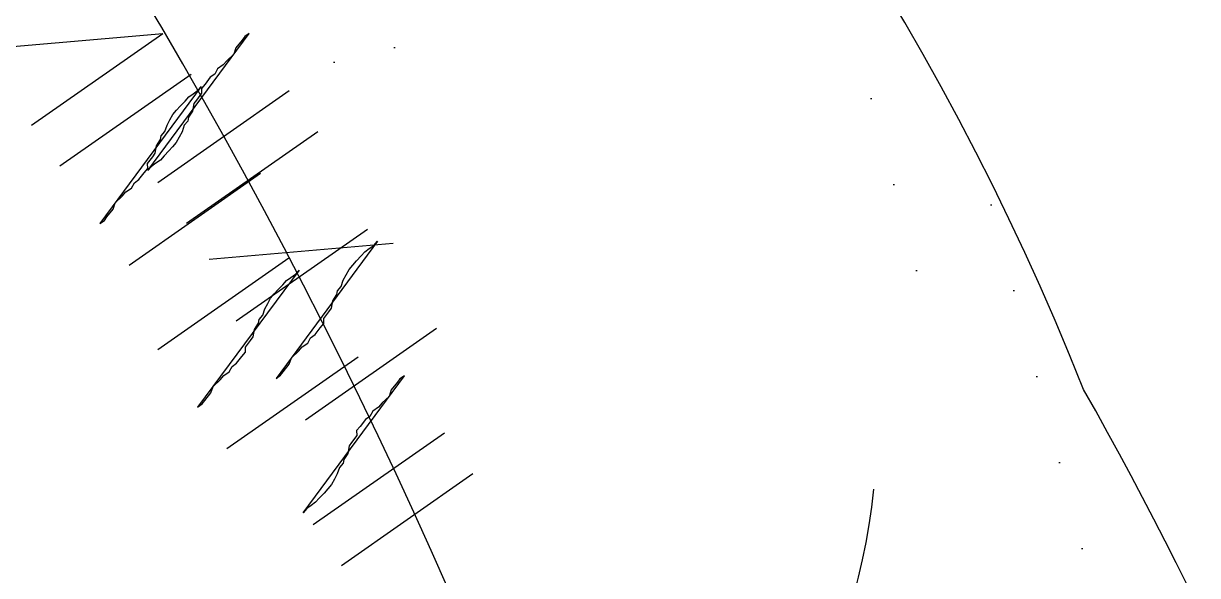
# Model space of a CAD drawing. Extents: x 94328 to 153134, y 57446 to 99026.
# Drawn here: x 115872.2 to 116019.7, y 78711.8 to 78781.2 of the extents above; entities that cross this region are included whole.
import ezdxf

# ---------------------------------------------------------------- set-up
doc = ezdxf.new("R2010")
doc.units = 0
doc.header["$LTSCALE"] = 1000
doc.header["$MEASUREMENT"] = 0
doc.layers.add('家具', color=44, linetype='CONTINUOUS')

# ---------------------------------------------------------------- blocks, each defined once
blk = doc.blocks.new('A$C6CBF3060')
at = {"layer": '家具'}
h = blk.add_hatch(dxfattribs=at)
h.set_pattern_fill('DOTS', color=8, scale=335.2800000195158, angle=-90.00000000000001, style=0)
h.set_pattern_definition([(270, (30849.11753504153, -17862.99907829171), (20.95500000121973, -10.47750000060987), [0, -20.95500000121974])])
edge = h.paths.add_edge_path()
edge.add_spline(control_points=[(3620.032944355196, 1020.167978249578), (3621.856950601301, 1029.223950294458), (3623.640356767137, 1038.254456721312), (3629.075648781851, 1066.661334569191), (3632.509525532267, 1085.952194047979), (3638.452392537998, 1124.35439882104), (3640.907859724044, 1143.394177388276), (3645.504487169259, 1187.965857300234), (3647.380020918004, 1213.570567535007), (3652.138734003369, 1291.274453085276), (3654.163834771207, 1344.379333391011), (3661.075878760414, 1425.081640880471), (3664.018153472578, 1452.133973591473), (3670.094233668715, 1492.753120009336), (3672.397098293724, 1506.299475706379), (3677.679535390045, 1533.370511049969), (3680.683231559953, 1546.95785375061), (3688.042565591692, 1576.433232332645), (3692.477545640613, 1592.158136530725), (3700.184732509224, 1618.288209221257), (3703.394472055632, 1628.838867633007), (3706.570199849586, 1639.277341819994)], knot_values=[0.007594318894714291, 0.007594318894714291, 0.007594318894714291, 0.007594318894714291, 1.009331685129112, 1.009331685129112, 3.166903830014817, 3.166903830014817, 5.324475974900523, 5.324475974900523, 8.146713981276132, 8.146713981276132, 13.78698518195698, 13.78698518195698, 16.6071207822974, 16.6071207822974, 18.01718858246761, 18.01718858246761, 19.42725638263783, 19.42725638263783, 21.11840045899928, 21.11840045899928, 22.2881602581128, 22.2881602581128, 22.2881602581128, 22.2881602581128], degree=3, periodic=0)
edge.add_ellipse((1789.99904669042, 2201.081587384349), major_axis=(1412.244489359956, 1412.244489359956), ratio=0.9999999999999818, start_angle=-61.33743676422674, end_angle=-48.55714826964773)
edge.add_ellipse((1789.99904669042, 1953.25083809936), major_axis=(1412.24448935993, -1412.24448935993), ratio=0.9999999999999885, start_angle=48.5571482696466, end_angle=61.33743676426361)
edge.add_spline(control_points=[(3706.570199849455, 2515.055083664098), (3703.394472055566, 2525.493557850958), (3700.184732509093, 2536.044216262839), (3692.477545640737, 2562.174288952727), (3688.042565592012, 2577.899193150166), (3680.683231560659, 2607.374571730539), (3677.679535390882, 2620.961914430154), (3672.397098294947, 2648.032949771052), (3670.094233670054, 2661.579305466817), (3664.018153474113, 2702.198451881093), (3661.075878761818, 2729.250784589662), (3655.986670472266, 2788.670379265524), (3654.145087228251, 2820.934697647885), (3652.42359686167, 2852.807937005808)], knot_values=[0.007594318904541566, 0.007594318904541566, 0.007594318904541566, 0.007594318904541566, 1.177354118008585, 1.177354118008585, 2.868498194319651, 2.868498194319651, 4.278565994361959, 4.278565994361959, 5.688633794404266, 5.688633794404266, 8.508769394488882, 8.508769394488882, 11.91787256770212, 11.91787256770212, 11.91787256770212, 11.91787256770212], degree=3, periodic=0)
edge.add_ellipse((3646.657623284387, 2875.236412280854), major_axis=(16.37502602226822, 16.37502602226821), ratio=0.9999999999995666, start_angle=225.8035234418923, end_angle=239.417541532368, ccw=False)
edge.add_ellipse((3511.087514728119, 3239.193560838379), major_axis=(290.1065513937293, 290.1065513937293), ratio=0.9999999999994232, start_angle=234.5429178462428, end_angle=244.3434878472222, ccw=False)
edge.add_ellipse((4291.384683319397, 2715.78940374251), major_axis=(510.6161812649055, -510.6161812649058), ratio=0.9999999999999988, start_angle=215.5301837112753, end_angle=236.2784491778619)
edge.add_ellipse((8058.381468311782, 2243.98490320702), major_axis=(3173.045961291781, -3173.045961291782), ratio=1, start_angle=220.7753203818918, end_angle=231.6420249032678)
edge.add_ellipse((4599.337569821713, 1341.637200631933), major_axis=(756.0877006785541, 756.0877006785539), ratio=0.9999999999999949, start_angle=113.9930274311128, end_angle=139.4777875760855)
edge.add_ellipse((3519.680850986653, 1232.139841819859), major_axis=(20.77520892349397, -20.77520892349398), ratio=0.999999999999889, start_angle=29.349690518414718, end_angle=107.31395154978779, ccw=False)
edge.add_ellipse((3261.400831811123, 1475.541992198378), major_axis=(269.5263520561113, -269.5263520561115), ratio=0.9999999999999978, start_angle=326.06965526290503, end_angle=363.74867896470926, ccw=False)
edge.add_ellipse((2985.936513544038, 1255.583835869416), major_axis=(269.5447157602681, 269.5447157602681), ratio=0.9999999999729833, start_angle=289.4364312615882, end_angle=291.1525348597326, ccw=False)
edge.add_ellipse((3270.637057203829, -411.6684627259383), major_axis=(1063.437138938921, 1063.437138938921), ratio=0.9999999999999937, start_angle=35.30528515153998, end_angle=42.74492259143477, ccw=False)
edge.add_ellipse((3474.324288661912, 860.0126218386868), major_axis=(153.1024992137935, -153.1024992137935), ratio=0.999999999999859, start_angle=92.70420918075928, end_angle=121.7648417998393, ccw=False)
edge = h.paths.add_edge_path()
edge.add_ellipse((3560.315809361586, 903.7363475695056), major_axis=(59.62128638761727, 59.62128638761727), ratio=0.9999999999999157, start_angle=248.1334738211491, end_angle=277.7178630449272)
edge.add_ellipse((3511.524035592221, 931.7299106341088), major_axis=(99.19644208316629, 99.19644208316625), ratio=0.9999999999997502, start_angle=-79.30676778778508, end_angle=-64.31921627686972)
edge.add_ellipse((3386.72601415019, 2442.541419907149), major_axis=(1116.038544759257, -1116.038544759258), ratio=0.9999999999999984, start_angle=303.32411686118166, end_angle=324.37804893725087, ccw=False)
edge.add_spline(control_points=[(3067.313977831232, 896.8829783906913), (3067.116512627828, 894.6964287364499), (3066.26218761129, 885.1096334103167), (3065.674442368967, 875.0971932240427), (3064.819310103077, 865.6985716819399)], knot_values=[0, 0, 0, 0, 0.2418033642713523, 1.052830296575082, 1.052830296575082, 1.052830296575082, 1.052830296575082], degree=3, periodic=0)
edge.add_ellipse((3026.907071228037, 868.9988679855887), major_axis=(26.90938323527025, 26.90938323527025), ratio=0.9999999999999187, start_angle=238.7767705824798, end_angle=310.27284356007203, ccw=False)
edge.add_ellipse((3357.089655062053, 4875.541364723143), major_axis=(2868.190797183439, -2868.19079718344), ratio=0.999999999999999, start_angle=310.4593117003497, end_angle=318.3404531218047)
edge = h.paths.add_edge_path()
edge.add_ellipse((3560.315809361266, 3250.596077914459), major_axis=(59.62128638763784, -59.62128638763787), ratio=0.9999999999995934, start_angle=82.28213695507955, end_angle=111.8665261788591)
edge.add_ellipse((3357.089655062751, -721.208939239179), major_axis=(2868.190797183605, 2868.190797183604), ratio=0.9999999999999925, start_angle=41.65954687821016, end_angle=49.54410408661445)
edge.add_ellipse((3026.730802552287, 3285.298579970644), major_axis=(26.90938323526915, -26.90938323526915), ratio=0.9999999999999033, start_angle=49.98346972011012, end_angle=121.3236457343994, ccw=False)
edge.add_spline(control_points=[(3064.642559511616, 3288.604407622486), (3064.979431703308, 3284.907876167901), (3065.254021153691, 3281.472108143695), (3065.500446844075, 3278.209911560098)], knot_values=[0, 0, 0, 0, 0.3189857557440551, 0.3189857557440551, 0.3189857557440551, 0.3189857557440551], degree=3, periodic=0)
edge.add_ellipse((3494.988468096315, -267.6566824607653), major_axis=(2525.631590611771, -2525.631590611772), ratio=0.9999999999999991, start_angle=132.8754075785099, end_angle=141.9062269296692, ccw=False)
edge = h.paths.add_edge_path()
edge.add_ellipse((3346.428693505171, 2814.744027245259), major_axis=(221.1621733483969, -221.1621733483971), ratio=0.9999999999999994, start_angle=219.8560000035077, end_angle=290.9319768433341)
edge.add_ellipse((3437.151632962174, 2555.301954592251), major_axis=(155.4479335070494, -155.4479335070496), ratio=0.9999999999999929, start_angle=231.8281592482279, end_angle=294.8810682384705)
edge.add_ellipse((2813.700149012111, 2180.201737340405), major_axis=(405.3237387993505, 405.3237387993504), ratio=0.9999999999999992, start_angle=285.52623263396157, end_angle=332.11357467867344, ccw=False)
edge.add_ellipse((3523.712787324905, 1599.059105694443), major_axis=(258.8230775298201, 258.82307752982), ratio=0.9999999999999818, start_angle=80.19826500577827, end_angle=130.5062586859865)
edge.add_ellipse((3249.266929159778, 1365.594833926676), major_axis=(196.0891473908119, -196.0891473908119), ratio=0.9999999999999981, start_angle=154.0384846775883, end_angle=216.6923729745889)
edge.add_ellipse((3335.197817287255, 909.3636444261319), major_axis=(433.6778078787909, 433.6778078787906), ratio=0.999999999999949, start_angle=80.98112304628877, end_angle=109.8781780001218)
edge.add_ellipse((18467.36806691358, 2025.981614987111), major_axis=(11109.2260467442, 11109.22604674419), ratio=0.9999999999995928, start_angle=138.1241672681158, end_angle=138.7143909774701)
edge.add_spline(control_points=[(2789.552410904224, 1008.188427614892), (2796.579734544641, 1007.746763104577), (2803.725178327077, 1007.646570336328), (2811.231307050359, 1007.927036234807)], knot_values=[2.293510373809953, 2.293510373809953, 2.293510373809953, 2.293510373809953, 2.979732802934619, 2.979732802934619, 2.979732802934619, 2.979732802934619], degree=3, periodic=0)
edge.add_spline(control_points=[(2811.231307050359, 1007.927036234807), (2815.450479755054, 1008.084685284808), (2826.805456678361, 1008.812973134682), (2842.780722635296, 1010.871307693131), (2839.120250166125, 1024.618026985154), (2842.859477051599, 1028.393799632864), (2845.636094539273, 1029.971073038905)], knot_values=[2.979732802934619, 2.979732802934619, 2.979732802934619, 2.979732802934619, 3.36545639614831, 3.990521829336836, 4.278466320926378, 4.605763273049225, 4.605763273049225, 4.605763273049225, 4.605763273049225], degree=3, periodic=0)
edge.add_spline(control_points=[(2845.636094539273, 1029.971073038905), (2848.422474729079, 1031.553892203377), (2852.001820499405, 1032.702305534669), (2855.58116626992, 1033.850718865961)], knot_values=[4.605763273049225, 4.605763273049225, 4.605763273049225, 4.605763273049225, 4.934211014792284, 4.934211014792284, 4.934211014792284, 4.934211014792284], degree=3, periodic=0)
edge.add_ellipse((3270.637057203829, -411.6684627259383), major_axis=(1063.437138939227, 1063.437138939227), ratio=0.9999999999998375, start_angle=52.795632896919415, end_angle=61.02050574382298, ccw=False)
edge.add_ellipse((3199.316362891543, 1348.14039130005), major_axis=(212.5834902189315, 212.5834902189315), ratio=0.9999999999999212, start_angle=165.6335501199894, end_angle=198.8130742464472, ccw=False)
edge.add_ellipse((3199.413119119788, 1029.520550322999), major_axis=(217.1797520411045, -217.1797520411046), ratio=0.9999999999998674, start_angle=151.0252170128921, end_angle=192.4102655699839, ccw=False)
edge.add_ellipse((3551.448439235653, 1156.134686465819), major_axis=(331.0872910150433, -331.0872910150434), ratio=0.9999999999999813, start_angle=177.8463850309959, end_angle=203.8962665094932, ccw=False)
edge.add_ellipse((2984.329156197491, 1140.779664811776), major_axis=(308.6143108805782, 308.6143108805783), ratio=0.99999999999966, start_angle=2.0533838449994732, end_angle=10.260448050109005, ccw=False)
edge.add_spline(control_points=[(3281.687451026184, 1460.253654765613), (3290.639455244702, 1453.204405174176), (3313.081898206045, 1435.532118832798), (3303.305460116768, 1498.775473405309), (3326.318821677465, 1533.829908224947), (3353.544751881607, 1593.430233467796), (3320.947959299898, 1659.060984562777), (3340.190178442157, 1740.826539046509), (3356.126177953687, 1827.657185362103), (3415.808870579021, 1863.793903553702), (3424.432073950476, 1919.337591101754), (3457.289777258164, 1907.517444122117), (3458.775801431591, 1924.683027975876), (3459.456346832347, 1933.619102174609)], knot_values=[28.72622828787619, 28.72622828787619, 28.72622828787619, 28.72622828787619, 29.65137003608691, 31.04553471454428, 32.97090723718488, 34.80045963000916, 37.53798117998499, 40.13244696109814, 43.73799823656201, 46.29924793153518, 47.53881564063179, 48.20545028199999, 48.98405692497199, 48.98405692497199, 48.98405692497199, 48.98405692550385], degree=3, periodic=0)
edge.add_ellipse((-2827.432287128104, 2095.358859361608), major_axis=(4446.972478264837, 4446.972478264834), ratio=0.9999999999999976, start_angle=-46.47369586912973, end_angle=-42.84626635100496)
edge.add_spline(control_points=[(3457.093905025751, 2331.703914353799), (3455.691781476875, 2345.589783137202), (3452.514928848803, 2370.097512984801), (3408.946969250035, 2401.111465854163), (3388.218704290179, 2469.690945094218), (3352.769053081218, 2533.335634224328), (3364.030625280458, 2604.82269811142), (3327.271703467311, 2627.476138575294), (3294.9122366675, 2714.330123526699), (3294.341436591865, 2693.091429919492)], knot_values=[0, 0, 0, 1.163513729807164e-12, 1.426783815582302, 2.507845637052222, 5.446644405802077, 8.794161911986935, 10.36550993041577, 12.19506232323765, 14.47634677036475, 14.47634677036475, 14.47634677036475, 14.47634677036475], degree=3, periodic=0)
edge.add_ellipse((3687.441035538191, 2947.473610607776), major_axis=(331.0872910150615, -331.0872910150615), ratio=0.9999999999999547, start_angle=233.1899730444863, end_angle=257.9076692015958, ccw=False)
edge.add_ellipse((3372.605812031026, 3149.559701468508), major_axis=(217.1797520411107, -217.1797520411108), ratio=0.9999999999999556, start_angle=244.6759739839959, end_angle=286.0610225410798, ccw=False)
edge.add_ellipse((3301.30499854072, 2839.020160634274), major_axis=(212.5834902198476, 212.5834902198476), ratio=0.9999999999956851, start_angle=85.14470269029368, end_angle=91.45268943398088, ccw=False)
edge.add_ellipse((3267.100022714898, 4450.91484517249), major_axis=(983.775240623166, 983.775240623166), ratio=0.9999999999998531, start_angle=208.0880272447276, end_angle=218.4118439115923, ccw=False)
edge.add_spline(control_points=[(2862.37711883695, 3119.814991966967), (2856.867087630577, 3121.622537046678), (2851.35705642408, 3123.430082126131), (2848.768473186879, 3126.813406541194)], knot_values=[4.42752981046754, 4.42752981046754, 4.42752981046754, 4.42752981046754, 4.934211014792284, 4.934211014792284, 4.934211014792284, 4.934211014792284], degree=3, periodic=0)
edge.add_ellipse((3341.197146602492, 3246.534314250937), major_axis=(358.3427787361459, -358.3427787361463), ratio=0.999999999999975, start_angle=238.6648212037559, end_angle=277.816367146285)
h = blk.add_hatch(dxfattribs=at)
h.set_pattern_fill('DOTS', color=8, scale=178.8160000104085, angle=-75.17599740398259, style=0)
h.set_pattern_definition([(284.8240025960174, (21523.19842935675, -3204.156176563381), (12.23371532700078, -2.542622527250572), [0, -11.17600000065051])])
edge = h.paths.add_edge_path(flags=17)
edge.add_ellipse((3508.507639436895, 2686.904734591491), major_axis=(23.25952561881828, -23.25952561881829), ratio=0.9999999999999228, start_angle=217.598370494964, end_angle=267.39462829812675, ccw=False)
edge.add_ellipse((3392.615725812291, 2706.727411004464), major_axis=(59.9046491667301, -59.90464916673012), ratio=0.9999999999998661, start_angle=350.65844968254294, end_angle=394.3991949743683, ccw=False)
edge.add_ellipse((3442.016187211404, 2684.491654074292), major_axis=(32.94986328208082, 32.94986328208081), ratio=0.9999999999998382, start_angle=224.9828587922299, end_angle=289.9024488496004)
edge = h.paths.add_edge_path(flags=17)
edge.add_ellipse((2799.933782092005, 2411.637768748264), major_axis=(481.3748926355609, 481.3748926355607), ratio=0.9999999999840347, start_angle=-26.32292343229813, end_angle=-25.58827127859119)
edge.add_ellipse((3387.198946313249, 2635.157820252211), major_axis=(38.80003682654529, 38.80003682654528), ratio=0.9999999999999831, start_angle=246.3633945223265, end_angle=317.8577408210059, ccw=False)
edge.add_ellipse((3414.442139424595, 2563.93047086295), major_axis=(15.12758440154903, 15.12758440154902), ratio=0.9999999999999909, start_angle=-72.18619439915022, end_angle=64.8217797418078, ccw=False)
edge.add_ellipse((3357.704625160964, 2604.177307075981), major_axis=(64.19840911938086, -64.19840911938088), ratio=0.9999999999999908, start_angle=11.56752916311502, end_angle=61.28906160823021)
edge = h.paths.add_edge_path()
edge.add_ellipse((3185.120227187588, 2583.846666353507), major_axis=(242.0371122307935, 242.0371122307935), ratio=0.9999999999999688, start_angle=-23.32578200306534, end_angle=26.28458598788795)
edge.add_spline(control_points=[(3294.95076252523, 2908.039789200709), (3285.59000490723, 2912.370396476184), (3273.676991489105, 2917.881764752918), (3266.815490951951, 2910.243159776714), (3265.556602545243, 2908.265359197449)], knot_values=[0, 0, 0, 0, 1.42238482592121, 1.810204922351612, 1.810204922351612, 1.810204922351612, 1.810204922351612], degree=3, periodic=0)
edge.add_ellipse((2799.933782090149, 2411.637768744324), major_axis=(481.3748926403442, -481.3748926403442), ratio=0.9999999999996101, start_angle=87.25263749308863, end_angle=91.84549474957328, ccw=False)
edge.add_ellipse((3214.421947500261, 2577.142094905234), major_axis=(216.1019309945073, -216.1019309945075), ratio=0.999999999999946, start_angle=66.89079912288321, end_angle=117.98945326683679, ccw=False)
edge.add_ellipse((3082.171467200518, 2475.053802211161), major_axis=(331.3486877331243, -331.3486877331244), ratio=0.9999999999999956, start_angle=389.56745048290304, end_angle=432.4529716565977, ccw=False)
edge.add_ellipse((2548.179880652155, 2188.045808867992), major_axis=(706.3772336369606, 706.3772336369603), ratio=0.999999999999835, start_angle=321.74637887917953, end_angle=324.3508728240508, ccw=False)
edge.add_spline(control_points=[(3540.231171865613, 2305.399240872724), (3543.869102956422, 2306.191136364261), (3554.218102346218, 2311.164756270326), (3554.021201864321, 2323.207869944858), (3553.888276583122, 2331.338039343249)], knot_values=[0, 0, 0, 0, 0.5819764206049407, 1.791185280154921, 1.791185280154921, 1.791185280154921, 1.791185280154921], degree=3, periodic=0)
edge.add_ellipse((3055.171823736164, 2457.493583324365), major_axis=(363.7535715408031, -363.7535715408033), ratio=0.9999999999999976, start_angle=30.80422389370577, end_angle=74.43044399808288)
edge = h.paths.add_edge_path()
edge.add_spline(control_points=[(3512.045306835935, 2318.2714167302), (3517.588125824346, 2312.491863504376), (3525.292820839051, 2304.458100356638), (3537.115743228183, 2304.72108237278), (3540.231171865613, 2305.399240872724)], knot_values=[1.791185280154921, 1.791185280154921, 1.791185280154921, 1.791185280154921, 3.069002213139684, 3.567391534373676, 3.567391534373676, 3.567391534373676, 3.567391534373676], degree=3, periodic=0)
edge.add_ellipse((2548.179880652155, 2188.045808867992), major_axis=(706.377233638207, -706.3772336382074), ratio=0.9999999999993391, start_angle=51.74637887920161, end_angle=54.3508728240713)
edge.add_ellipse((3764.186938126877, 2674.325635155186), major_axis=(281.0686011683552, 281.0686011683551), ratio=0.9999999999999862, start_angle=145.8922033348512, end_angle=189.5904192882054, ccw=False)
edge.add_ellipse((3727.837143598881, 2835.127694727074), major_axis=(300.7962628522051, -300.7962628522051), ratio=0.9999999999999934, start_angle=220.3807436132537, end_angle=258.6817611968143, ccw=False)
edge.add_ellipse((2799.933782090149, 2411.637768744324), major_axis=(481.3748926401587, 481.3748926401587), ratio=0.9999999999988527, start_angle=-2.747362506916546, end_angle=1.845494749579979)
edge.add_spline(control_points=[(3265.556602545243, 2908.265359197449), (3263.646122517712, 2905.263863207118), (3259.318761821429, 2893.755928218379), (3258.811229740662, 2883.454117961643), (3258.470738576732, 2876.542879246761)], knot_values=[1.810204922351612, 1.810204922351612, 1.810204922351612, 1.810204922351612, 2.398757922429805, 3.598446597238173, 3.598446597238173, 3.598446597238173, 3.598446597238173], degree=3, periodic=0)
edge.add_ellipse((3646.639097211155, 2857.209695129477), major_axis=(274.8167086013957, 274.8167086013956), ratio=0.9999999999999963, start_angle=132.1486721113125, end_angle=176.9724953827164)
edge.add_ellipse((3661.683551529728, 2583.255587393276), major_axis=(215.1838922608969, 215.1838922608969), ratio=0.9999999999999789, start_angle=132.3564968236814, end_angle=195.5463068146161)
h = blk.add_hatch(dxfattribs=at)
h.set_pattern_fill('DOTS', color=8, scale=111.7600000065053, angle=-102.9137604460229, style=0)
h.set_pattern_definition([(257.0862395539771, (848.4651648123181, 95397.86913894047), (6.027813616953348, -4.965203344916672), [0, -6.985000000406582])])
edge = h.paths.add_edge_path()
edge.add_ellipse((3511.087514729334, 3239.193560838827), major_axis=(290.1065513939539, -290.106551393954), ratio=0.9999999999997669, start_angle=303.12070418913345, end_angle=311.899757270034, ccw=False)
edge.add_ellipse((3289.103974665624, 2824.990331981306), major_axis=(97.66234371941809, -97.6623437194181), ratio=0.9999999999999646, start_angle=365.10604803737283, end_angle=410.2831013168486, ccw=False)
edge.add_ellipse((3138.097193999383, 3089.182472880977), major_axis=(308.6143108803658, -308.614310880366), ratio=0.9999999999997498, start_angle=351.0708815296273, end_angle=368.4913891802111)
at = {"layer": '家具', "color": 8, "linetype": 'Continuous'}
for p, q in [((3387.432543097297, 2754.990798849452), (3364.272766415808, 2752.986503163764)), ((3387.432543097297, 2754.990798849452), (3364.272766415808, 2752.986503163764)), ((3387.432543097297, 2754.990798849452), (3364.272766415808, 2752.986503163764)), ((3387.432543097297, 2754.990798849452), (3370.930458586001, 2743.459163880409)), ((3387.432543097297, 2754.990798849452), (3370.930458586001, 2743.459163880409)), ((3387.432543097297, 2754.990798849452), (3370.930458586001, 2743.459163880409)), ((3387.432543097297, 2754.990798849452), (3370.930458586001, 2743.459163880409)), ((3391.017454265937, 2749.860693081428), (3374.515369754707, 2738.329058112384)), ((3391.017454265937, 2749.860693081428), (3374.515369754707, 2738.329058112384)), ((3391.017454265937, 2749.860693081428), (3374.515369754707, 2738.329058112384)), ((3391.017454265937, 2749.860693081428), (3374.515369754707, 2738.329058112384)), ((3386.834823246019, 2736.306076224639), (3403.336907757344, 2747.837711193682)), ((3386.834823246019, 2736.306076224639), (3403.336907757344, 2747.837711193682)), ((3386.834823246019, 2736.306076224639), (3403.336907757344, 2747.837711193682)), ((3386.834823246019, 2736.306076224639), (3403.336907757344, 2747.837711193682)), ((3390.419734414601, 2731.175970456614), (3406.921818925926, 2742.707605425658)), ((3390.419734414601, 2731.175970456614), (3406.921818925926, 2742.707605425658)), ((3390.419734414601, 2731.175970456614), (3406.921818925926, 2742.707605425658)), ((3390.419734414601, 2731.175970456614), (3406.921818925926, 2742.707605425658)), ((3399.723667103986, 2737.401864787698), (3383.221582592785, 2725.870229818462)), ((3399.723667103986, 2737.401864787698), (3383.221582592785, 2725.870229818462)), ((3399.723667103986, 2737.401864787698), (3383.221582592785, 2725.870229818462)), ((3399.723667103986, 2737.401864787698), (3383.221582592785, 2725.870229818462)), ((3413.1657628783, 2730.377588664269), (3396.663678367004, 2718.845953695254)), ((3413.1657628783, 2730.377588664269), (3396.663678367004, 2718.845953695254)), ((3413.1657628783, 2730.377588664269), (3396.663678367004, 2718.845953695254)), ((3413.1657628783, 2730.377588664269), (3396.663678367004, 2718.845953695254)), ((3416.419238721661, 2728.620175233682), (3393.259462040041, 2726.615879548026)), ((3416.419238721661, 2728.620175233682), (3393.259462040041, 2726.615879548026)), ((3416.419238721661, 2728.620175233682), (3393.259462040041, 2726.615879548026)), ((3403.30873523483, 2726.767937709155), (3386.806650723534, 2715.236302740144)), ((3403.30873523483, 2726.767937709155), (3386.806650723534, 2715.236302740144)), ((3403.30873523483, 2726.767937709155), (3386.806650723534, 2715.236302740144)), ((3403.30873523483, 2726.767937709155), (3386.806650723534, 2715.236302740144)), ((3421.871975716378, 2717.918760370569), (3405.369891205053, 2706.387125401525)), ((3421.871975716378, 2717.918760370569), (3405.369891205053, 2706.387125401525)), ((3421.871975716378, 2717.918760370569), (3405.369891205053, 2706.387125401525)), ((3421.871975716378, 2717.918760370569), (3405.369891205053, 2706.387125401525)), ((3412.014948072909, 2714.309109415266), (3395.512863561584, 2702.777474446222)), ((3412.014948072909, 2714.309109415266), (3395.512863561584, 2702.777474446222)), ((3412.014948072909, 2714.309109415266), (3395.512863561584, 2702.777474446222)), ((3412.014948072909, 2714.309109415266), (3395.512863561584, 2702.777474446222)), ((3406.34712616248, 2693.273308666961), (3422.849210673805, 2704.804943636009)), ((3406.34712616248, 2693.273308666961), (3422.849210673805, 2704.804943636009)), ((3406.34712616248, 2693.273308666961), (3422.849210673805, 2704.804943636009)), ((3406.34712616248, 2693.273308666961), (3422.849210673805, 2704.804943636009)), ((3409.932037331091, 2688.14320289894), (3426.434121842423, 2699.674837867984)), ((3409.932037331091, 2688.14320289894), (3426.434121842423, 2699.674837867984)), ((3409.932037331091, 2688.14320289894), (3426.434121842423, 2699.674837867984)), ((3409.932037331091, 2688.14320289894), (3426.434121842423, 2699.674837867984))]:
    blk.add_line(p, q, dxfattribs=at)
for points in [[(3398.31239868945, 2755.02792086378), (3397.75248428851, 2754.636653416233), (3397.430365349574, 2754.203224230354), (3396.646148871645, 2753.238548996644), (3396.379685056425, 2752.427345748438), (3395.498384588805, 2751.603161245042), (3395.036287049712, 2751.071915197215), (3394.33639404858, 2750.58283088775), (3393.971601241159, 2749.912339112179), (3393.411686840212, 2749.521071664443), (3392.76744896247, 2748.654213292652), (3392.305351423383, 2748.122967244853), (3392.318844808637, 2747.507397720517), (3391.674606930894, 2746.640539348726), (3391.352487992059, 2746.207110162657), (3391.183841038655, 2745.255928314167), (3390.6795817612, 2744.486886804294), (3390.595258284506, 2744.011295880082), (3390.133160745412, 2743.480049832251), (3389.866696930192, 2742.668846584045), (3389.502416252893, 2741.997621935931), (3389.138135575718, 2741.326397287819), (3388.676038036632, 2740.795151240214), (3388.213940497539, 2740.263905192383), (3387.612597230458, 2739.635354412854), (3387.150499691401, 2739.104108365027), (3386.590585290454, 2738.71284091748), (3386.030670889508, 2738.321573469933), (3385.568573350392, 2737.790327422106)], [(3398.31239868945, 2755.02792086378), (3397.75248428851, 2754.636653416233), (3397.430365349574, 2754.203224230354), (3396.646148871645, 2753.238548996644), (3396.379685056425, 2752.427345748438), (3395.498384588805, 2751.603161245042), (3395.036287049712, 2751.071915197215), (3394.33639404858, 2750.58283088775), (3393.971601241159, 2749.912339112179), (3393.411686840212, 2749.521071664443), (3392.76744896247, 2748.654213292652), (3392.305351423383, 2748.122967244853), (3392.318844808637, 2747.507397720517), (3391.674606930894, 2746.640539348726), (3391.352487992059, 2746.207110162657), (3391.183841038655, 2745.255928314167), (3390.6795817612, 2744.486886804294), (3390.595258284506, 2744.011295880082), (3390.133160745412, 2743.480049832251), (3389.866696930192, 2742.668846584045), (3389.502416252893, 2741.997621935931), (3389.138135575718, 2741.326397287819), (3388.676038036632, 2740.795151240214), (3388.213940497539, 2740.263905192383), (3387.612597230458, 2739.635354412854), (3387.150499691401, 2739.104108365027), (3386.590585290454, 2738.71284091748), (3386.030670889508, 2738.321573469933), (3385.568573350392, 2737.790327422106)], [(3398.31239868945, 2755.02792086378), (3397.75248428851, 2754.636653416233), (3397.430365349574, 2754.203224230354), (3396.646148871645, 2753.238548996644), (3396.379685056425, 2752.427345748438), (3395.498384588805, 2751.603161245042), (3395.036287049712, 2751.071915197215), (3394.33639404858, 2750.58283088775), (3393.971601241159, 2749.912339112179), (3393.411686840212, 2749.521071664443), (3392.76744896247, 2748.654213292652), (3392.305351423383, 2748.122967244853), (3392.318844808637, 2747.507397720517), (3391.674606930894, 2746.640539348726), (3391.352487992059, 2746.207110162657), (3391.183841038655, 2745.255928314167), (3390.6795817612, 2744.486886804294), (3390.595258284506, 2744.011295880082), (3390.133160745412, 2743.480049832251), (3389.866696930192, 2742.668846584045), (3389.502416252893, 2741.997621935931), (3389.138135575718, 2741.326397287819), (3388.676038036632, 2740.795151240214), (3388.213940497539, 2740.263905192383), (3387.612597230458, 2739.635354412854), (3387.150499691401, 2739.104108365027), (3386.590585290454, 2738.71284091748), (3386.030670889508, 2738.321573469933), (3385.568573350392, 2737.790327422106)], [(3398.31239868945, 2755.02792086378), (3397.75248428851, 2754.636653416233), (3397.430365349574, 2754.203224230354), (3396.646148871645, 2753.238548996644), (3396.379685056425, 2752.427345748438), (3395.498384588805, 2751.603161245042), (3395.036287049712, 2751.071915197215), (3394.33639404858, 2750.58283088775), (3393.971601241159, 2749.912339112179), (3393.411686840212, 2749.521071664443), (3392.76744896247, 2748.654213292652), (3392.305351423383, 2748.122967244853), (3392.318844808637, 2747.507397720517), (3391.674606930894, 2746.640539348726), (3391.352487992059, 2746.207110162657), (3391.183841038655, 2745.255928314167), (3390.6795817612, 2744.486886804294), (3390.595258284506, 2744.011295880082), (3390.133160745412, 2743.480049832251), (3389.866696930192, 2742.668846584045), (3389.502416252893, 2741.997621935931), (3389.138135575718, 2741.326397287819), (3388.676038036632, 2740.795151240214), (3388.213940497539, 2740.263905192383), (3387.612597230458, 2739.635354412854), (3387.150499691401, 2739.104108365027), (3386.590585290454, 2738.71284091748), (3386.030670889508, 2738.321573469933), (3385.568573350392, 2737.790327422106)], [(3379.539878822601, 2731.138848442286), (3380.099793223511, 2731.530115889833), (3380.421912162354, 2731.963545075712), (3381.206128640282, 2732.928220309452), (3381.472592455597, 2733.739423557625), (3382.354625795379, 2734.564120191051), (3382.816723334501, 2735.095366238882), (3383.516616335699, 2735.584450548376), (3383.88140914312, 2736.254942324136), (3384.441323544066, 2736.646209771683), (3385.085561421678, 2737.513068143442), (3385.547658960801, 2738.044314191273), (3385.534165575642, 2738.659883715802), (3386.177670581063, 2739.526229957337), (3386.499789519869, 2739.959659143249), (3386.668436473265, 2740.910840991932), (3387.17269575072, 2741.679882501772), (3387.257019227422, 2742.155473426017), (3387.719116766544, 2742.686719473848), (3387.985580581859, 2743.497922722021), (3388.349861259034, 2744.169147370136), (3388.714141936201, 2744.840372018054), (3389.176239475295, 2745.371618065885), (3389.638337014418, 2745.902864113683), (3390.24041315369, 2746.531927023465), (3390.702510692812, 2747.063173071099), (3391.262425093824, 2747.454440518646), (3391.822339494771, 2747.84570796616), (3392.284437033886, 2748.376954013991)], [(3379.539878822601, 2731.138848442286), (3380.099793223511, 2731.530115889833), (3380.421912162354, 2731.963545075712), (3381.206128640282, 2732.928220309452), (3381.472592455597, 2733.739423557625), (3382.354625795379, 2734.564120191051), (3382.816723334501, 2735.095366238882), (3383.516616335699, 2735.584450548376), (3383.88140914312, 2736.254942324136), (3384.441323544066, 2736.646209771683), (3385.085561421678, 2737.513068143442), (3385.547658960801, 2738.044314191273), (3385.534165575642, 2738.659883715802), (3386.177670581063, 2739.526229957337), (3386.499789519869, 2739.959659143249), (3386.668436473265, 2740.910840991932), (3387.17269575072, 2741.679882501772), (3387.257019227422, 2742.155473426017), (3387.719116766544, 2742.686719473848), (3387.985580581859, 2743.497922722021), (3388.349861259034, 2744.169147370136), (3388.714141936201, 2744.840372018054), (3389.176239475295, 2745.371618065885), (3389.638337014418, 2745.902864113683), (3390.24041315369, 2746.531927023465), (3390.702510692812, 2747.063173071099), (3391.262425093824, 2747.454440518646), (3391.822339494771, 2747.84570796616), (3392.284437033886, 2748.376954013991)], [(3379.539878822601, 2731.138848442286), (3380.099793223511, 2731.530115889833), (3380.421912162354, 2731.963545075712), (3381.206128640282, 2732.928220309452), (3381.472592455597, 2733.739423557625), (3382.354625795379, 2734.564120191051), (3382.816723334501, 2735.095366238882), (3383.516616335699, 2735.584450548376), (3383.88140914312, 2736.254942324136), (3384.441323544066, 2736.646209771683), (3385.085561421678, 2737.513068143442), (3385.547658960801, 2738.044314191273), (3385.534165575642, 2738.659883715802), (3386.177670581063, 2739.526229957337), (3386.499789519869, 2739.959659143249), (3386.668436473265, 2740.910840991932), (3387.17269575072, 2741.679882501772), (3387.257019227422, 2742.155473426017), (3387.719116766544, 2742.686719473848), (3387.985580581859, 2743.497922722021), (3388.349861259034, 2744.169147370136), (3388.714141936201, 2744.840372018054), (3389.176239475295, 2745.371618065885), (3389.638337014418, 2745.902864113683), (3390.24041315369, 2746.531927023465), (3390.702510692812, 2747.063173071099), (3391.262425093824, 2747.454440518646), (3391.822339494771, 2747.84570796616), (3392.284437033886, 2748.376954013991)], [(3379.539878822601, 2731.138848442286), (3380.099793223511, 2731.530115889833), (3380.421912162354, 2731.963545075712), (3381.206128640282, 2732.928220309452), (3381.472592455597, 2733.739423557625), (3382.354625795379, 2734.564120191051), (3382.816723334501, 2735.095366238882), (3383.516616335699, 2735.584450548376), (3383.88140914312, 2736.254942324136), (3384.441323544066, 2736.646209771683), (3385.085561421678, 2737.513068143442), (3385.547658960801, 2738.044314191273), (3385.534165575642, 2738.659883715802), (3386.177670581063, 2739.526229957337), (3386.499789519869, 2739.959659143249), (3386.668436473265, 2740.910840991932), (3387.17269575072, 2741.679882501772), (3387.257019227422, 2742.155473426017), (3387.719116766544, 2742.686719473848), (3387.985580581859, 2743.497922722021), (3388.349861259034, 2744.169147370136), (3388.714141936201, 2744.840372018054), (3389.176239475295, 2745.371618065885), (3389.638337014418, 2745.902864113683), (3390.24041315369, 2746.531927023465), (3390.702510692812, 2747.063173071099), (3391.262425093824, 2747.454440518646), (3391.822339494771, 2747.84570796616), (3392.284437033886, 2748.376954013991)], [(3401.688187434964, 2711.65574402516), (3402.248101835903, 2712.04701147267), (3402.570220774745, 2712.480440658583), (3403.354437252638, 2713.445115892293), (3403.620901067989, 2714.256319140692), (3404.50293440777, 2715.081015774114), (3404.965031946856, 2715.612261821945), (3405.664924948091, 2716.101346131218), (3406.029717755511, 2716.771837907203), (3406.589632156421, 2717.163105354524), (3407.23387003407, 2718.029963726505), (3407.695967573192, 2718.561209774143), (3407.682474188034, 2719.176779298672), (3408.325979193425, 2720.043125540404), (3408.648098132231, 2720.476554726312), (3408.816745085751, 2721.427736574769), (3409.321004363082, 2722.19677808461), (3409.405327839813, 2722.672369008855), (3409.867425378899, 2723.203615056686), (3410.133889194221, 2724.014818305084), (3410.498169871389, 2724.686042953006), (3410.862450548688, 2725.357267601121), (3411.324548087687, 2725.888513648948), (3411.786645626809, 2726.419759696746), (3412.388721766081, 2727.048822606335), (3412.850819305204, 2727.580068654162), (3413.410733706121, 2727.971336101709), (3413.970648107163, 2728.362603549223), (3414.432745646154, 2728.893849597054)], [(3401.688187434964, 2711.65574402516), (3402.248101835903, 2712.04701147267), (3402.570220774745, 2712.480440658583), (3403.354437252638, 2713.445115892293), (3403.620901067989, 2714.256319140692), (3404.50293440777, 2715.081015774114), (3404.965031946856, 2715.612261821945), (3405.664924948091, 2716.101346131218), (3406.029717755511, 2716.771837907203), (3406.589632156421, 2717.163105354524), (3407.23387003407, 2718.029963726505), (3407.695967573192, 2718.561209774143), (3407.682474188034, 2719.176779298672), (3408.325979193425, 2720.043125540404), (3408.648098132231, 2720.476554726312), (3408.816745085751, 2721.427736574769), (3409.321004363082, 2722.19677808461), (3409.405327839813, 2722.672369008855), (3409.867425378899, 2723.203615056686), (3410.133889194221, 2724.014818305084), (3410.498169871389, 2724.686042953006), (3410.862450548688, 2725.357267601121), (3411.324548087687, 2725.888513648948), (3411.786645626809, 2726.419759696746), (3412.388721766081, 2727.048822606335), (3412.850819305204, 2727.580068654162), (3413.410733706121, 2727.971336101709), (3413.970648107163, 2728.362603549223), (3414.432745646154, 2728.893849597054)], [(3401.688187434964, 2711.65574402516), (3402.248101835903, 2712.04701147267), (3402.570220774745, 2712.480440658583), (3403.354437252638, 2713.445115892293), (3403.620901067989, 2714.256319140692), (3404.50293440777, 2715.081015774114), (3404.965031946856, 2715.612261821945), (3405.664924948091, 2716.101346131218), (3406.029717755511, 2716.771837907203), (3406.589632156421, 2717.163105354524), (3407.23387003407, 2718.029963726505), (3407.695967573192, 2718.561209774143), (3407.682474188034, 2719.176779298672), (3408.325979193425, 2720.043125540404), (3408.648098132231, 2720.476554726312), (3408.816745085751, 2721.427736574769), (3409.321004363082, 2722.19677808461), (3409.405327839813, 2722.672369008855), (3409.867425378899, 2723.203615056686), (3410.133889194221, 2724.014818305084), (3410.498169871389, 2724.686042953006), (3410.862450548688, 2725.357267601121), (3411.324548087687, 2725.888513648948), (3411.786645626809, 2726.419759696746), (3412.388721766081, 2727.048822606335), (3412.850819305204, 2727.580068654162), (3413.410733706121, 2727.971336101709), (3413.970648107163, 2728.362603549223), (3414.432745646154, 2728.893849597054)], [(3401.688187434964, 2711.65574402516), (3402.248101835903, 2712.04701147267), (3402.570220774745, 2712.480440658583), (3403.354437252638, 2713.445115892293), (3403.620901067989, 2714.256319140692), (3404.50293440777, 2715.081015774114), (3404.965031946856, 2715.612261821945), (3405.664924948091, 2716.101346131218), (3406.029717755511, 2716.771837907203), (3406.589632156421, 2717.163105354524), (3407.23387003407, 2718.029963726505), (3407.695967573192, 2718.561209774143), (3407.682474188034, 2719.176779298672), (3408.325979193425, 2720.043125540404), (3408.648098132231, 2720.476554726312), (3408.816745085751, 2721.427736574769), (3409.321004363082, 2722.19677808461), (3409.405327839813, 2722.672369008855), (3409.867425378899, 2723.203615056686), (3410.133889194221, 2724.014818305084), (3410.498169871389, 2724.686042953006), (3410.862450548688, 2725.357267601121), (3411.324548087687, 2725.888513648948), (3411.786645626809, 2726.419759696746), (3412.388721766081, 2727.048822606335), (3412.850819305204, 2727.580068654162), (3413.410733706121, 2727.971336101709), (3413.970648107163, 2728.362603549223), (3414.432745646154, 2728.893849597054)], [(3391.831159791429, 2708.046093070014), (3392.391074192376, 2708.437360517561), (3392.713193131276, 2708.870789703473), (3393.49740960911, 2709.835464937179), (3393.763873424425, 2710.646668185385), (3394.645906764301, 2711.471364818812), (3395.108004303293, 2712.002610866642), (3395.807897304527, 2712.491695176104), (3396.172690111918, 2713.162186951868), (3396.732604512858, 2713.553454399411), (3397.376842390506, 2714.420312771203), (3397.838939929592, 2714.951558819033), (3397.82544654447, 2715.567128343529), (3398.468951549861, 2716.433474585097), (3398.791070488696, 2716.866903770977), (3398.959717442158, 2717.818085619467), (3399.463976719613, 2718.5871271295), (3399.548300196344, 2719.062718053745), (3400.010397735336, 2719.593964101576), (3400.276861550687, 2720.405167349782), (3400.64114222792, 2721.076391997893), (3401.005422905095, 2721.747616645785), (3401.467520444217, 2722.278862693613), (3401.929617983209, 2722.810108741443), (3402.531694122619, 2723.439171651), (3402.993791661611, 2723.970417698831), (3403.553706062652, 2724.361685146374), (3404.113620463591, 2724.752952593921), (3404.575718002685, 2725.284198641752)], [(3391.831159791429, 2708.046093070014), (3392.391074192376, 2708.437360517561), (3392.713193131276, 2708.870789703473), (3393.49740960911, 2709.835464937179), (3393.763873424425, 2710.646668185385), (3394.645906764301, 2711.471364818812), (3395.108004303293, 2712.002610866642), (3395.807897304527, 2712.491695176104), (3396.172690111918, 2713.162186951868), (3396.732604512858, 2713.553454399411), (3397.376842390506, 2714.420312771203), (3397.838939929592, 2714.951558819033), (3397.82544654447, 2715.567128343529), (3398.468951549861, 2716.433474585097), (3398.791070488696, 2716.866903770977), (3398.959717442158, 2717.818085619467), (3399.463976719613, 2718.5871271295), (3399.548300196344, 2719.062718053745), (3400.010397735336, 2719.593964101576), (3400.276861550687, 2720.405167349782), (3400.64114222792, 2721.076391997893), (3401.005422905095, 2721.747616645785), (3401.467520444217, 2722.278862693613), (3401.929617983209, 2722.810108741443), (3402.531694122619, 2723.439171651), (3402.993791661611, 2723.970417698831), (3403.553706062652, 2724.361685146374), (3404.113620463591, 2724.752952593921), (3404.575718002685, 2725.284198641752)], [(3391.831159791429, 2708.046093070014), (3392.391074192376, 2708.437360517561), (3392.713193131276, 2708.870789703473), (3393.49740960911, 2709.835464937179), (3393.763873424425, 2710.646668185385), (3394.645906764301, 2711.471364818812), (3395.108004303293, 2712.002610866642), (3395.807897304527, 2712.491695176104), (3396.172690111918, 2713.162186951868), (3396.732604512858, 2713.553454399411), (3397.376842390506, 2714.420312771203), (3397.838939929592, 2714.951558819033), (3397.82544654447, 2715.567128343529), (3398.468951549861, 2716.433474585097), (3398.791070488696, 2716.866903770977), (3398.959717442158, 2717.818085619467), (3399.463976719613, 2718.5871271295), (3399.548300196344, 2719.062718053745), (3400.010397735336, 2719.593964101576), (3400.276861550687, 2720.405167349782), (3400.64114222792, 2721.076391997893), (3401.005422905095, 2721.747616645785), (3401.467520444217, 2722.278862693613), (3401.929617983209, 2722.810108741443), (3402.531694122619, 2723.439171651), (3402.993791661611, 2723.970417698831), (3403.553706062652, 2724.361685146374), (3404.113620463591, 2724.752952593921), (3404.575718002685, 2725.284198641752)], [(3391.831159791429, 2708.046093070014), (3392.391074192376, 2708.437360517561), (3392.713193131276, 2708.870789703473), (3393.49740960911, 2709.835464937179), (3393.763873424425, 2710.646668185385), (3394.645906764301, 2711.471364818812), (3395.108004303293, 2712.002610866642), (3395.807897304527, 2712.491695176104), (3396.172690111918, 2713.162186951868), (3396.732604512858, 2713.553454399411), (3397.376842390506, 2714.420312771203), (3397.838939929592, 2714.951558819033), (3397.82544654447, 2715.567128343529), (3398.468951549861, 2716.433474585097), (3398.791070488696, 2716.866903770977), (3398.959717442158, 2717.818085619467), (3399.463976719613, 2718.5871271295), (3399.548300196344, 2719.062718053745), (3400.010397735336, 2719.593964101576), (3400.276861550687, 2720.405167349782), (3400.64114222792, 2721.076391997893), (3401.005422905095, 2721.747616645785), (3401.467520444217, 2722.278862693613), (3401.929617983209, 2722.810108741443), (3402.531694122619, 2723.439171651), (3402.993791661611, 2723.970417698831), (3403.553706062652, 2724.361685146374), (3404.113620463591, 2724.752952593921), (3404.575718002685, 2725.284198641752)], [(3417.824701605918, 2711.995153306103), (3417.264787204971, 2711.60388585856), (3416.942668266071, 2711.17045667268), (3416.158451788106, 2710.20578143897), (3415.891987972886, 2709.394578190764), (3415.010687505295, 2708.570393687369), (3414.54858996618, 2708.039147639538), (3413.848696965048, 2707.550063330043), (3413.483904157649, 2706.879571554313), (3412.923989756709, 2706.48830410677), (3412.279751878967, 2705.621445734978), (3411.817654339946, 2705.090199687147), (3411.831147725097, 2704.474630162811), (3411.186909847354, 2703.607771790859), (3410.864790908519, 2703.174342604951), (3410.696143955123, 2702.22316075649), (3410.191884677668, 2701.45411924662), (3410.107561200995, 2700.978528322405), (3409.64546366188, 2700.447282274577), (3409.378999846653, 2699.636079026372), (3409.014719169354, 2698.964854378257), (3408.650438492215, 2698.293629730142), (3408.188340953129, 2697.762383682504), (3407.726243414007, 2697.231137634677), (3407.124900146955, 2696.602586855181), (3406.662802607862, 2696.07134080735), (3406.102888206915, 2695.680073359807), (3405.542973805976, 2695.28880591226), (3405.080876266853, 2694.757559864429)], [(3417.824701605918, 2711.995153306103), (3417.264787204971, 2711.60388585856), (3416.942668266071, 2711.17045667268), (3416.158451788106, 2710.20578143897), (3415.891987972886, 2709.394578190764), (3415.010687505295, 2708.570393687369), (3414.54858996618, 2708.039147639538), (3413.848696965048, 2707.550063330043), (3413.483904157649, 2706.879571554313), (3412.923989756709, 2706.48830410677), (3412.279751878967, 2705.621445734978), (3411.817654339946, 2705.090199687147), (3411.831147725097, 2704.474630162811), (3411.186909847354, 2703.607771790859), (3410.864790908519, 2703.174342604951), (3410.696143955123, 2702.22316075649), (3410.191884677668, 2701.45411924662), (3410.107561200995, 2700.978528322405), (3409.64546366188, 2700.447282274577), (3409.378999846653, 2699.636079026372), (3409.014719169354, 2698.964854378257), (3408.650438492215, 2698.293629730142), (3408.188340953129, 2697.762383682504), (3407.726243414007, 2697.231137634677), (3407.124900146955, 2696.602586855181), (3406.662802607862, 2696.07134080735), (3406.102888206915, 2695.680073359807), (3405.542973805976, 2695.28880591226), (3405.080876266853, 2694.757559864429)], [(3417.824701605918, 2711.995153306103), (3417.264787204971, 2711.60388585856), (3416.942668266071, 2711.17045667268), (3416.158451788106, 2710.20578143897), (3415.891987972886, 2709.394578190764), (3415.010687505295, 2708.570393687369), (3414.54858996618, 2708.039147639538), (3413.848696965048, 2707.550063330043), (3413.483904157649, 2706.879571554313), (3412.923989756709, 2706.48830410677), (3412.279751878967, 2705.621445734978), (3411.817654339946, 2705.090199687147), (3411.831147725097, 2704.474630162811), (3411.186909847354, 2703.607771790859), (3410.864790908519, 2703.174342604951), (3410.696143955123, 2702.22316075649), (3410.191884677668, 2701.45411924662), (3410.107561200995, 2700.978528322405), (3409.64546366188, 2700.447282274577), (3409.378999846653, 2699.636079026372), (3409.014719169354, 2698.964854378257), (3408.650438492215, 2698.293629730142), (3408.188340953129, 2697.762383682504), (3407.726243414007, 2697.231137634677), (3407.124900146955, 2696.602586855181), (3406.662802607862, 2696.07134080735), (3406.102888206915, 2695.680073359807), (3405.542973805976, 2695.28880591226), (3405.080876266853, 2694.757559864429)], [(3417.824701605918, 2711.995153306103), (3417.264787204971, 2711.60388585856), (3416.942668266071, 2711.17045667268), (3416.158451788106, 2710.20578143897), (3415.891987972886, 2709.394578190764), (3415.010687505295, 2708.570393687369), (3414.54858996618, 2708.039147639538), (3413.848696965048, 2707.550063330043), (3413.483904157649, 2706.879571554313), (3412.923989756709, 2706.48830410677), (3412.279751878967, 2705.621445734978), (3411.817654339946, 2705.090199687147), (3411.831147725097, 2704.474630162811), (3411.186909847354, 2703.607771790859), (3410.864790908519, 2703.174342604951), (3410.696143955123, 2702.22316075649), (3410.191884677668, 2701.45411924662), (3410.107561200995, 2700.978528322405), (3409.64546366188, 2700.447282274577), (3409.378999846653, 2699.636079026372), (3409.014719169354, 2698.964854378257), (3408.650438492215, 2698.293629730142), (3408.188340953129, 2697.762383682504), (3407.726243414007, 2697.231137634677), (3407.124900146955, 2696.602586855181), (3406.662802607862, 2696.07134080735), (3406.102888206915, 2695.680073359807), (3405.542973805976, 2695.28880591226), (3405.080876266853, 2694.757559864429)]]:
    blk.add_lwpolyline(points, close=True, dxfattribs=at)
at = {"layer": '家具'}
for centre, radius, start, end in [((2799.933782090149, 2411.637768744324), 680.7669017576027, 18.33052414223189, 46.84549474884426), ((3185.120227187588, 2583.84666635354), 342.2921667144051, 21.67421799718859, 71.28458598740681), ((3055.171823736164, 2457.493583324431), 514.4252342346574, 345.8042238943239, 29.43044399839309), ((3392.615725812189, 2706.727411004591), 84.71796730085993, 305.6584496835729, 353.8945334907572)]:
    blk.add_arc(centre, radius, start, end, dxfattribs=at)

msp = doc.modelspace()

# ---------------------------------------------------------------- block references
at = {"layer": '家具'}
msp.add_blockref('A$C6CBF3060', (112502.221721543, 76024.89625586625), dxfattribs=at)

doc.saveas('drawing.dxf')
